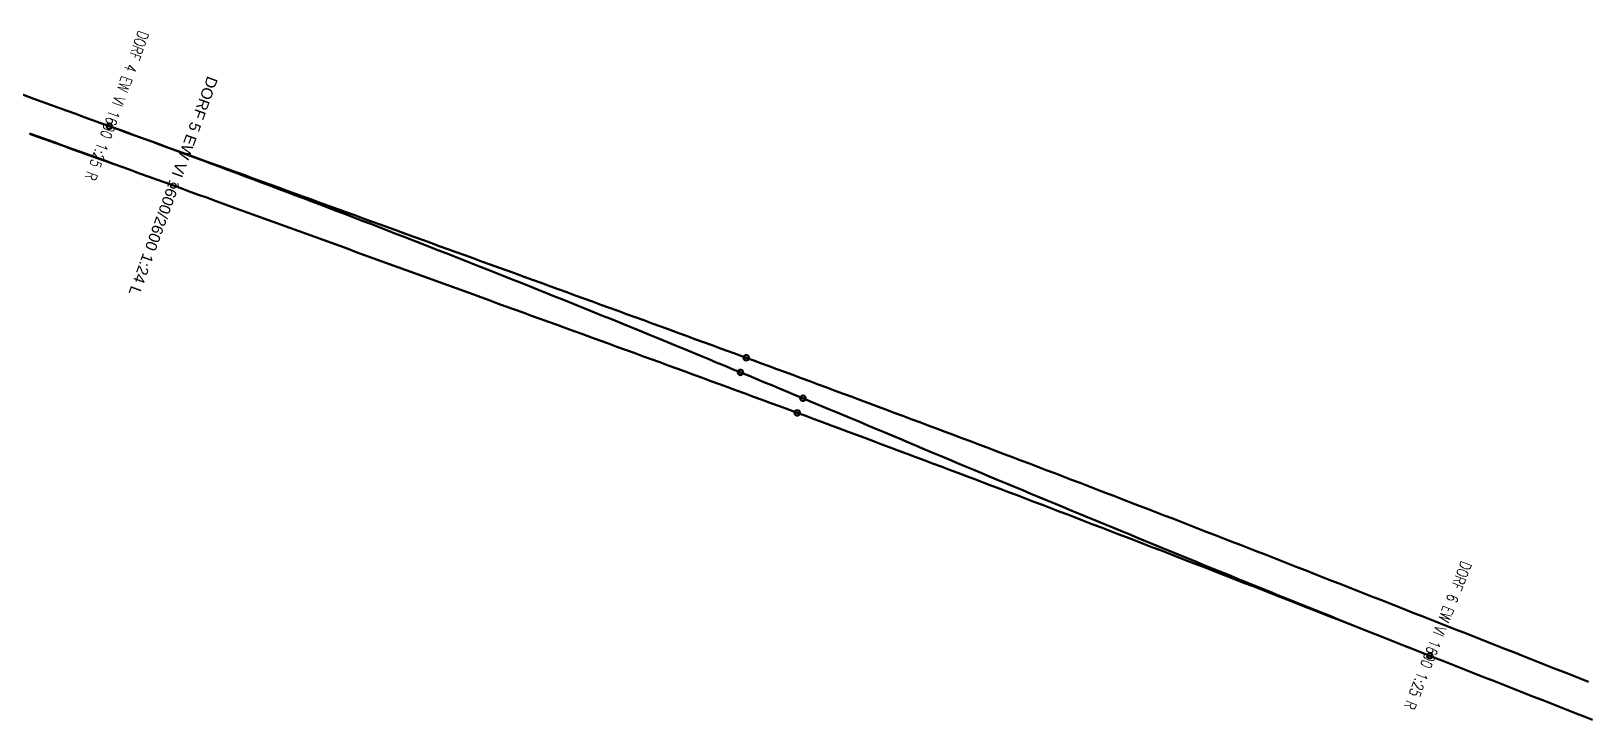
# Model space of a CAD drawing. Extents: x 2687065 to 2691361, y 1253360 to 1255888.
# Drawn here: x 2688279.5 to 2688453.4, y 1255337 to 1255414 of the extents above; entities that cross this region are included whole.
import ezdxf

# ---------------------------------------------------------------- set-up
doc = ezdxf.new("R2010")
doc.units = 0
doc.header["$MEASUREMENT"] = 0
for name, color, linetype in [('BS-TR-A-Gleisstrang-LinieGeometrie', 7, 'Continuous'), ('BS-TR-A-Weiche-Kurzbezeichnung', 7, 'Continuous'), ('BS-TR-A-Weiche-PunktGeometrie', 7, 'Continuous'), ('BS-TR-B-Gleisstrang-LinieGeometrie', 7, 'Continuous'), ('BS-TR-B-Weiche-Kurzbezeichnung', 7, 'Continuous'), ('BS-TR-B-Weiche-PunktGeometrie', 7, 'Continuous')]:
    doc.layers.add(name, color=color, linetype=linetype)
doc.styles.add('Style-Arial', font='arial.ttf')
doc.styles.add('SUPPRIME', font='simplex.shx', dxfattribs={"width": 0.75})

msp = doc.modelspace()

# ---------------------------------------------------------------- linework, layer by layer
at = {"layer": 'BS-TR-A-Gleisstrang-LinieGeometrie', "color": 2, "lineweight": 50, "true_color": 0xffff00}
for points in [[(2688271.35, 1255409.56, 449.27), (2688272.29, 1255409.22, 449.27), (2688273.23, 1255408.88, 449.28), (2688274.17, 1255408.54, 449.28), (2688275.11, 1255408.19, 449.28), (2688276.05, 1255407.85, 449.29), (2688276.99, 1255407.51, 449.29), (2688277.93, 1255407.17, 449.29), (2688278.87, 1255406.83, 449.3), (2688279.81, 1255406.49, 449.3), (2688280.75, 1255406.15, 449.3), (2688281.69, 1255405.8, 449.31), (2688282.63, 1255405.46, 449.31), (2688283.57, 1255405.12, 449.31), (2688284.51, 1255404.78, 449.32), (2688285.45, 1255404.44, 449.32), (2688286.39, 1255404.1, 449.32), (2688287.33, 1255403.75, 449.33), (2688288.27, 1255403.41, 449.33)], [(2688288.27, 1255403.41, 449.33), (2688289.22, 1255403.07, 449.33), (2688290.17, 1255402.73, 449.34), (2688291.11, 1255402.38, 449.34), (2688292.06, 1255402.04, 449.34), (2688293, 1255401.69, 449.34), (2688293.95, 1255401.35, 449.35), (2688294.89, 1255401.01, 449.35), (2688295.84, 1255400.66, 449.35), (2688296.78, 1255400.32, 449.36), (2688297.73, 1255399.98, 449.36), (2688298.68, 1255399.63, 449.36), (2688299.62, 1255399.29, 449.36), (2688300.57, 1255398.95, 449.36), (2688301.51, 1255398.6, 449.37), (2688302.46, 1255398.26, 449.37), (2688303.4, 1255397.92, 449.37), (2688304.35, 1255397.57, 449.37), (2688305.29, 1255397.23, 449.37), (2688306.24, 1255396.88, 449.38), (2688307.19, 1255396.54, 449.38), (2688308.13, 1255396.2, 449.38), (2688309.08, 1255395.85, 449.38), (2688310.02, 1255395.51, 449.38), (2688310.97, 1255395.17, 449.38), (2688311.91, 1255394.82, 449.38), (2688312.86, 1255394.48, 449.39), (2688313.81, 1255394.14, 449.39), (2688314.75, 1255393.79, 449.39), (2688315.7, 1255393.45, 449.39), (2688316.64, 1255393.1, 449.39), (2688317.59, 1255392.76, 449.39), (2688318.53, 1255392.42, 449.39), (2688319.48, 1255392.07, 449.39), (2688320.42, 1255391.73, 449.39), (2688321.37, 1255391.39, 449.4), (2688322.32, 1255391.04, 449.4), (2688323.26, 1255390.7, 449.4), (2688324.21, 1255390.36, 449.4), (2688325.15, 1255390.01, 449.4), (2688326.1, 1255389.67, 449.4), (2688327.04, 1255389.33, 449.41), (2688327.99, 1255388.98, 449.41), (2688328.93, 1255388.64, 449.41), (2688329.88, 1255388.29, 449.41), (2688330.83, 1255387.95, 449.42), (2688331.77, 1255387.61, 449.42), (2688332.72, 1255387.26, 449.42), (2688333.66, 1255386.92, 449.43), (2688333.66, 1255386.92, 449.43), (2688334.62, 1255386.57, 449.43), (2688335.57, 1255386.23, 449.43), (2688336.53, 1255385.88, 449.44), (2688337.49, 1255385.53, 449.44), (2688338.44, 1255385.18, 449.44), (2688339.4, 1255384.84, 449.45), (2688340.35, 1255384.49, 449.45), (2688341.31, 1255384.14, 449.46), (2688342.27, 1255383.79, 449.46), (2688343.22, 1255383.45, 449.47), (2688344.18, 1255383.1, 449.47), (2688345.13, 1255382.75, 449.47), (2688346.09, 1255382.4, 449.48), (2688347.04, 1255382.05, 449.48), (2688348, 1255381.7, 449.49), (2688348.95, 1255381.36, 449.49), (2688349.91, 1255381.01, 449.5), (2688350.86, 1255380.66, 449.51), (2688351.82, 1255380.31, 449.51), (2688352.78, 1255379.96, 449.52), (2688353.73, 1255379.61, 449.52), (2688354.69, 1255379.26, 449.53), (2688355.64, 1255378.91, 449.53), (2688356.6, 1255378.56, 449.54), (2688357.55, 1255378.21, 449.54), (2688358.5, 1255377.86, 449.55), (2688359.46, 1255377.51, 449.55)], [(2688288.27, 1255403.41, 449.33), (2688289.22, 1255403.07, 449.33), (2688290.16, 1255402.72, 449.34), (2688291.11, 1255402.38, 449.34), (2688292.05, 1255402.03, 449.34), (2688293, 1255401.69, 449.34), (2688293.94, 1255401.34, 449.35), (2688294.89, 1255400.99, 449.35), (2688295.83, 1255400.65, 449.35), (2688296.77, 1255400.3, 449.36), (2688297.72, 1255399.95, 449.36), (2688298.66, 1255399.6, 449.36), (2688299.6, 1255399.25, 449.36), (2688300.55, 1255398.9, 449.36), (2688301.49, 1255398.54, 449.37), (2688302.43, 1255398.19, 449.37), (2688303.37, 1255397.84, 449.37), (2688304.32, 1255397.49, 449.37), (2688305.26, 1255397.13, 449.37), (2688306.2, 1255396.78, 449.38), (2688307.14, 1255396.42, 449.38), (2688308.08, 1255396.07, 449.38), (2688309.02, 1255395.71, 449.38), (2688309.96, 1255395.35, 449.38), (2688310.9, 1255395, 449.38), (2688311.84, 1255394.64, 449.39), (2688312.78, 1255394.28, 449.39), (2688313.72, 1255393.92, 449.39), (2688314.66, 1255393.56, 449.39), (2688315.6, 1255393.2, 449.39), (2688316.54, 1255392.84, 449.39), (2688317.48, 1255392.48, 449.39), (2688318.42, 1255392.11, 449.39), (2688319.36, 1255391.75, 449.39), (2688320.29, 1255391.39, 449.39), (2688321.23, 1255391.02, 449.4), (2688322.17, 1255390.66, 449.4), (2688323.11, 1255390.29, 449.4), (2688324.04, 1255389.93, 449.4), (2688324.98, 1255389.56, 449.4), (2688325.92, 1255389.2, 449.41), (2688326.85, 1255388.83, 449.41), (2688327.79, 1255388.46, 449.41), (2688328.73, 1255388.09, 449.41), (2688329.66, 1255387.72, 449.41), (2688330.6, 1255387.35, 449.42), (2688331.53, 1255386.98, 449.42), (2688332.47, 1255386.61, 449.42), (2688333.4, 1255386.24, 449.43), (2688333.4, 1255386.24, 449.43), (2688334.31, 1255385.88, 449.43), (2688335.22, 1255385.51, 449.43), (2688336.13, 1255385.15, 449.43), (2688337.04, 1255384.79, 449.44), (2688337.95, 1255384.42, 449.44), (2688338.86, 1255384.06, 449.44), (2688339.77, 1255383.69, 449.45), (2688340.68, 1255383.32, 449.45), (2688341.59, 1255382.96, 449.45), (2688342.49, 1255382.59, 449.46), (2688343.4, 1255382.22, 449.46), (2688344.31, 1255381.85, 449.46), (2688345.22, 1255381.48, 449.47), (2688346.12, 1255381.11, 449.47), (2688347.03, 1255380.74, 449.47), (2688347.94, 1255380.37, 449.48), (2688347.94, 1255380.37, 449.48), (2688348.84, 1255379.99, 449.48), (2688349.75, 1255379.62, 449.48), (2688350.66, 1255379.25, 449.49), (2688351.57, 1255378.87, 449.49), (2688352.47, 1255378.5, 449.5), (2688353.38, 1255378.13, 449.5), (2688354.29, 1255377.75, 449.5), (2688355.19, 1255377.38, 449.51), (2688356.1, 1255377, 449.51), (2688357.01, 1255376.63, 449.51), (2688357.92, 1255376.25, 449.52), (2688358.82, 1255375.88, 449.52)], [(2688295.43, 1255396.77, 449.32), (2688296.36, 1255396.43, 449.32), (2688297.29, 1255396.09, 449.32), (2688298.22, 1255395.75, 449.32), (2688299.15, 1255395.42, 449.33), (2688300.08, 1255395.08, 449.33), (2688301.01, 1255394.74, 449.33), (2688301.94, 1255394.4, 449.33), (2688302.87, 1255394.07, 449.34), (2688303.8, 1255393.73, 449.34), (2688304.73, 1255393.39, 449.34), (2688305.65, 1255393.05, 449.34), (2688306.58, 1255392.72, 449.35), (2688307.51, 1255392.38, 449.35), (2688308.44, 1255392.04, 449.35), (2688309.37, 1255391.7, 449.35), (2688310.3, 1255391.37, 449.35), (2688311.23, 1255391.03, 449.36), (2688312.16, 1255390.69, 449.36), (2688313.09, 1255390.35, 449.36), (2688314.02, 1255390.02, 449.36), (2688314.95, 1255389.68, 449.37), (2688315.87, 1255389.34, 449.37), (2688316.8, 1255389, 449.37), (2688317.73, 1255388.66, 449.37), (2688318.66, 1255388.33, 449.38), (2688319.59, 1255387.99, 449.38), (2688320.52, 1255387.65, 449.38), (2688321.45, 1255387.31, 449.38), (2688322.38, 1255386.98, 449.39), (2688323.31, 1255386.64, 449.39), (2688324.24, 1255386.3, 449.39), (2688325.17, 1255385.96, 449.39), (2688326.1, 1255385.63, 449.39), (2688327.02, 1255385.29, 449.4), (2688327.95, 1255384.95, 449.4), (2688328.88, 1255384.61, 449.4), (2688329.81, 1255384.28, 449.4), (2688330.74, 1255383.94, 449.41), (2688331.67, 1255383.6, 449.41), (2688332.6, 1255383.26, 449.41), (2688332.6, 1255383.26, 449.41), (2688333.55, 1255382.92, 449.41), (2688334.51, 1255382.57, 449.42), (2688335.46, 1255382.22, 449.42), (2688336.42, 1255381.88, 449.42), (2688337.37, 1255381.53, 449.42), (2688338.33, 1255381.18, 449.43), (2688339.28, 1255380.83, 449.43), (2688340.24, 1255380.49, 449.43), (2688341.19, 1255380.14, 449.43), (2688342.15, 1255379.79, 449.44), (2688343.1, 1255379.44, 449.44), (2688344.06, 1255379.1, 449.44), (2688345.01, 1255378.75, 449.44), (2688345.97, 1255378.4, 449.45), (2688346.92, 1255378.05, 449.45), (2688347.88, 1255377.7, 449.45), (2688348.83, 1255377.36, 449.45), (2688349.79, 1255377.01, 449.46), (2688350.74, 1255376.66, 449.46), (2688351.69, 1255376.31, 449.46), (2688352.65, 1255375.96, 449.46), (2688353.6, 1255375.61, 449.47), (2688354.56, 1255375.26, 449.47), (2688355.51, 1255374.91, 449.47), (2688356.46, 1255374.56, 449.47), (2688357.42, 1255374.21, 449.47), (2688358.37, 1255373.86, 449.48), (2688359.33, 1255373.51, 449.48), (2688360.28, 1255373.16, 449.48), (2688361.23, 1255372.81, 449.48), (2688362.19, 1255372.45, 449.49), (2688362.19, 1255372.45, 449.49), (2688363.18, 1255372.09, 449.49), (2688364.17, 1255371.72, 449.49), (2688365.16, 1255371.35, 449.49)], [(2688359.46, 1255377.51, 449.55), (2688360.31, 1255377.19, 449.56), (2688361.16, 1255376.88, 449.56), (2688362.02, 1255376.57, 449.57), (2688362.87, 1255376.25, 449.57), (2688363.72, 1255375.94, 449.57), (2688363.72, 1255375.94, 449.57), (2688364.67, 1255375.59, 449.58), (2688365.61, 1255375.24, 449.58), (2688366.56, 1255374.89, 449.58), (2688367.5, 1255374.54, 449.59), (2688368.45, 1255374.19, 449.59), (2688369.4, 1255373.83, 449.59), (2688370.34, 1255373.48, 449.59), (2688371.29, 1255373.13, 449.59), (2688372.23, 1255372.78, 449.6), (2688373.18, 1255372.43, 449.6), (2688374.12, 1255372.07, 449.6), (2688375.07, 1255371.72, 449.6), (2688376.01, 1255371.37, 449.61), (2688376.96, 1255371.01, 449.61), (2688377.9, 1255370.66, 449.61), (2688378.85, 1255370.3, 449.61), (2688379.79, 1255369.95, 449.62), (2688380.74, 1255369.59, 449.62), (2688381.68, 1255369.24, 449.62), (2688382.63, 1255368.88, 449.62), (2688383.57, 1255368.53, 449.63), (2688384.51, 1255368.17, 449.63), (2688385.46, 1255367.81, 449.63), (2688386.4, 1255367.46, 449.63), (2688387.34, 1255367.1, 449.64), (2688388.29, 1255366.74, 449.64), (2688389.23, 1255366.38, 449.64), (2688390.17, 1255366.02, 449.64), (2688391.12, 1255365.67, 449.65), (2688392.06, 1255365.31, 449.65), (2688393, 1255364.95, 449.65), (2688393.95, 1255364.59, 449.65), (2688394.89, 1255364.23, 449.66), (2688395.83, 1255363.87, 449.66), (2688396.77, 1255363.51, 449.66), (2688397.72, 1255363.15, 449.66), (2688398.66, 1255362.78, 449.66), (2688399.6, 1255362.42, 449.67), (2688400.54, 1255362.06, 449.67), (2688401.48, 1255361.7, 449.67), (2688402.43, 1255361.34, 449.67), (2688403.37, 1255360.97, 449.67), (2688404.31, 1255360.61, 449.67), (2688405.25, 1255360.25, 449.68), (2688406.19, 1255359.88, 449.68), (2688407.13, 1255359.52, 449.68), (2688408.07, 1255359.15, 449.68), (2688409.01, 1255358.79, 449.68), (2688409.95, 1255358.42, 449.68), (2688409.95, 1255358.42, 449.68), (2688410.88, 1255358.06, 449.68), (2688411.81, 1255357.7, 449.68), (2688412.74, 1255357.34, 449.68), (2688413.67, 1255356.98, 449.68), (2688414.6, 1255356.62, 449.68), (2688415.53, 1255356.25, 449.68), (2688416.46, 1255355.89, 449.68), (2688417.39, 1255355.53, 449.68), (2688418.32, 1255355.16, 449.68), (2688419.25, 1255354.8, 449.68), (2688420.18, 1255354.44, 449.69), (2688421.11, 1255354.07, 449.69), (2688422.03, 1255353.71, 449.69), (2688422.96, 1255353.35, 449.69), (2688423.89, 1255352.98, 449.69), (2688424.82, 1255352.62, 449.69), (2688425.75, 1255352.25, 449.69), (2688426.68, 1255351.89, 449.69), (2688427.6, 1255351.52, 449.69), (2688428.53, 1255351.16, 449.69), (2688429.46, 1255350.79, 449.69), (2688430.39, 1255350.43, 449.69), (2688431.32, 1255350.06, 449.69), (2688432.25, 1255349.69, 449.69), (2688433.17, 1255349.33, 449.69), (2688434.1, 1255348.96, 449.69), (2688435.03, 1255348.6, 449.69), (2688435.96, 1255348.23, 449.69), (2688436.89, 1255347.87, 449.69), (2688437.81, 1255347.5, 449.69), (2688438.74, 1255347.13, 449.69), (2688438.74, 1255347.13, 449.69), (2688439.67, 1255346.77, 449.69), (2688440.6, 1255346.4, 449.69), (2688441.53, 1255346.04, 449.69), (2688442.46, 1255345.67, 449.69), (2688443.39, 1255345.3, 449.69), (2688444.32, 1255344.94, 449.69), (2688445.25, 1255344.57, 449.69), (2688446.17, 1255344.21, 449.69), (2688447.1, 1255343.84, 449.69), (2688448.03, 1255343.47, 449.69), (2688448.96, 1255343.11, 449.69), (2688449.89, 1255342.74, 449.69), (2688450.82, 1255342.37, 449.69), (2688451.75, 1255342.01, 449.69), (2688452.68, 1255341.64, 449.69), (2688453.61, 1255341.28, 449.69)], [(2688358.82, 1255375.88, 449.52), (2688359.7, 1255375.52, 449.52), (2688360.57, 1255375.16, 449.52), (2688361.44, 1255374.79, 449.53), (2688362.31, 1255374.43, 449.53), (2688363.18, 1255374.07, 449.53), (2688364.06, 1255373.71, 449.53), (2688364.93, 1255373.34, 449.53), (2688365.8, 1255372.98, 449.54)], [(2688435.87, 1255344.18, 449.68), (2688434.93, 1255344.55, 449.67), (2688433.99, 1255344.93, 449.67), (2688433.05, 1255345.3, 449.67), (2688432.11, 1255345.67, 449.67), (2688431.17, 1255346.04, 449.67), (2688430.23, 1255346.42, 449.66), (2688429.29, 1255346.79, 449.66), (2688428.35, 1255347.17, 449.66), (2688427.41, 1255347.54, 449.66), (2688426.47, 1255347.92, 449.65), (2688425.54, 1255348.29, 449.65), (2688424.6, 1255348.67, 449.65), (2688423.66, 1255349.05, 449.65), (2688422.72, 1255349.42, 449.64), (2688421.78, 1255349.8, 449.64), (2688420.85, 1255350.18, 449.64), (2688419.91, 1255350.56, 449.64), (2688418.97, 1255350.94, 449.64), (2688418.03, 1255351.32, 449.63), (2688417.1, 1255351.7, 449.63), (2688416.16, 1255352.08, 449.63), (2688415.22, 1255352.46, 449.63), (2688414.29, 1255352.84, 449.63), (2688413.35, 1255353.22, 449.62), (2688412.41, 1255353.6, 449.62), (2688411.48, 1255353.99, 449.62), (2688410.54, 1255354.37, 449.62), (2688409.61, 1255354.75, 449.62), (2688408.67, 1255355.14, 449.61), (2688408.67, 1255355.14, 449.61), (2688407.75, 1255355.51, 449.61), (2688406.84, 1255355.89, 449.61), (2688405.92, 1255356.26, 449.61), (2688405.01, 1255356.64, 449.61), (2688404.09, 1255357.01, 449.6), (2688403.18, 1255357.39, 449.6), (2688402.26, 1255357.77, 449.6), (2688401.34, 1255358.14, 449.6), (2688400.43, 1255358.52, 449.6), (2688399.51, 1255358.9, 449.59), (2688398.6, 1255359.28, 449.59), (2688397.68, 1255359.66, 449.59), (2688396.77, 1255360.03, 449.59), (2688395.85, 1255360.41, 449.59), (2688394.94, 1255360.79, 449.59), (2688394.03, 1255361.17, 449.58), (2688393.11, 1255361.55, 449.58), (2688392.2, 1255361.93, 449.58), (2688391.28, 1255362.31, 449.58), (2688390.37, 1255362.69, 449.58), (2688389.45, 1255363.07, 449.58), (2688388.54, 1255363.45, 449.57), (2688387.63, 1255363.83, 449.57), (2688386.71, 1255364.21, 449.57), (2688385.8, 1255364.6, 449.57), (2688384.89, 1255364.98, 449.57), (2688383.97, 1255365.36, 449.57), (2688383.06, 1255365.74, 449.56), (2688382.15, 1255366.13, 449.56), (2688381.23, 1255366.51, 449.56), (2688380.32, 1255366.89, 449.56), (2688379.41, 1255367.27, 449.56), (2688378.5, 1255367.66, 449.56), (2688377.58, 1255368.04, 449.55), (2688376.67, 1255368.43, 449.55), (2688376.67, 1255368.43, 449.55), (2688375.77, 1255368.81, 449.55), (2688374.86, 1255369.19, 449.55), (2688373.96, 1255369.57, 449.55), (2688373.05, 1255369.95, 449.55), (2688372.14, 1255370.33, 449.55), (2688371.24, 1255370.71, 449.54), (2688370.33, 1255371.09, 449.54), (2688369.43, 1255371.47, 449.54), (2688368.52, 1255371.85, 449.54), (2688367.61, 1255372.22, 449.54), (2688366.71, 1255372.6, 449.54), (2688365.8, 1255372.98, 449.54)], [(2688365.16, 1255371.35, 449.49), (2688366.11, 1255371, 449.5), (2688367.05, 1255370.65, 449.5), (2688368, 1255370.3, 449.5), (2688368.95, 1255369.95, 449.5), (2688369.89, 1255369.6, 449.51), (2688370.84, 1255369.24, 449.51), (2688371.78, 1255368.89, 449.51), (2688372.73, 1255368.54, 449.51), (2688373.67, 1255368.18, 449.52), (2688374.62, 1255367.83, 449.52), (2688375.56, 1255367.48, 449.52), (2688376.51, 1255367.12, 449.52), (2688377.45, 1255366.77, 449.53), (2688378.4, 1255366.41, 449.53), (2688379.34, 1255366.06, 449.53), (2688380.29, 1255365.7, 449.53), (2688381.23, 1255365.35, 449.54), (2688382.18, 1255364.99, 449.54), (2688383.12, 1255364.63, 449.54), (2688384.07, 1255364.28, 449.54), (2688385.01, 1255363.92, 449.55), (2688385.95, 1255363.56, 449.55), (2688386.9, 1255363.2, 449.55), (2688387.84, 1255362.85, 449.55), (2688388.78, 1255362.49, 449.56), (2688389.73, 1255362.13, 449.56), (2688390.67, 1255361.77, 449.56), (2688391.61, 1255361.41, 449.56), (2688392.56, 1255361.05, 449.56), (2688393.5, 1255360.69, 449.57), (2688394.44, 1255360.33, 449.57), (2688395.39, 1255359.97, 449.57), (2688396.33, 1255359.61, 449.57), (2688397.27, 1255359.25, 449.58), (2688398.21, 1255358.88, 449.58), (2688399.16, 1255358.52, 449.58), (2688400.1, 1255358.16, 449.58), (2688401.04, 1255357.8, 449.59), (2688401.98, 1255357.43, 449.59), (2688402.92, 1255357.07, 449.59), (2688403.87, 1255356.71, 449.59), (2688404.81, 1255356.34, 449.6), (2688405.75, 1255355.98, 449.6), (2688406.69, 1255355.62, 449.6), (2688407.63, 1255355.25, 449.6), (2688408.57, 1255354.89, 449.61), (2688408.57, 1255354.89, 449.61), (2688409.51, 1255354.52, 449.61), (2688410.46, 1255354.15, 449.61), (2688411.4, 1255353.79, 449.61), (2688412.34, 1255353.42, 449.62), (2688413.28, 1255353.05, 449.62), (2688414.22, 1255352.68, 449.62), (2688415.17, 1255352.32, 449.62), (2688416.11, 1255351.95, 449.63), (2688417.05, 1255351.58, 449.63), (2688417.99, 1255351.21, 449.63), (2688418.93, 1255350.84, 449.63), (2688419.87, 1255350.47, 449.64), (2688420.82, 1255350.11, 449.64), (2688421.76, 1255349.74, 449.64), (2688422.7, 1255349.37, 449.64), (2688423.64, 1255349, 449.64), (2688424.58, 1255348.63, 449.65), (2688425.52, 1255348.26, 449.65), (2688426.46, 1255347.89, 449.65), (2688427.4, 1255347.52, 449.65), (2688428.34, 1255347.15, 449.66), (2688429.29, 1255346.78, 449.66), (2688430.23, 1255346.41, 449.66), (2688431.17, 1255346.04, 449.66), (2688432.11, 1255345.67, 449.67), (2688433.05, 1255345.29, 449.67), (2688433.99, 1255344.92, 449.67), (2688434.93, 1255344.55, 449.67), (2688435.87, 1255344.18, 449.68)], [(2688435.87, 1255344.18, 449.68), (2688436.6, 1255343.89, 449.68), (2688437.34, 1255343.6, 449.68), (2688437.34, 1255343.6, 449.68), (2688438.27, 1255343.24, 449.68), (2688439.2, 1255342.87, 449.69), (2688440.13, 1255342.5, 449.69), (2688441.06, 1255342.14, 449.69), (2688441.98, 1255341.77, 449.69), (2688442.91, 1255341.41, 449.69), (2688443.84, 1255341.04, 449.7), (2688444.77, 1255340.67, 449.7), (2688445.7, 1255340.31, 449.7), (2688446.63, 1255339.94, 449.7), (2688447.56, 1255339.57, 449.71), (2688448.49, 1255339.21, 449.71), (2688449.42, 1255338.84, 449.71), (2688450.35, 1255338.48, 449.71), (2688451.28, 1255338.11, 449.72), (2688452.21, 1255337.74, 449.72), (2688453.14, 1255337.38, 449.72), (2688454.07, 1255337.01, 449.72)]]:
    msp.add_polyline3d(points, dxfattribs=at)
at = {"layer": 'BS-TR-A-Weiche-PunktGeometrie', "color": 2, "lineweight": 50, "true_color": 0xffff00}
for centre in [(2688288.27, 1255403.41, 449.33), (2688359.46, 1255377.51, 449.55), (2688358.82, 1255375.88, 449.52), (2688365.8, 1255372.98, 449.54), (2688365.16, 1255371.35, 449.49), (2688435.87, 1255344.18, 449.68)]:
    msp.add_circle(centre, 0.3, dxfattribs=at)
at = {"layer": 'BS-TR-B-Gleisstrang-LinieGeometrie', "color": 18, "lineweight": 50, "true_color": 0x000000}
for points in [[(2688295.43, 1255396.77, 449.32), (2688294.49, 1255397.11, 449.31), (2688293.54, 1255397.45, 449.31), (2688292.6, 1255397.8, 449.31), (2688291.65, 1255398.14, 449.31), (2688290.71, 1255398.48, 449.3), (2688289.76, 1255398.82, 449.3), (2688288.81, 1255399.16, 449.3), (2688287.87, 1255399.5, 449.3), (2688286.92, 1255399.84, 449.29), (2688285.97, 1255400.18, 449.29), (2688285.03, 1255400.52, 449.29), (2688284.08, 1255400.86, 449.29), (2688283.13, 1255401.2, 449.28), (2688282.18, 1255401.54, 449.28), (2688281.24, 1255401.88, 449.28), (2688280.29, 1255402.21, 449.28), (2688279.34, 1255402.55, 449.27)], [(2688279.36, 1255402.61, 449.28), (2688280.31, 1255402.26, 449.28), (2688281.25, 1255401.92, 449.28), (2688282.2, 1255401.58, 449.28), (2688283.14, 1255401.23, 449.29), (2688284.09, 1255400.89, 449.29), (2688285.03, 1255400.55, 449.29), (2688285.98, 1255400.2, 449.29), (2688286.92, 1255399.86, 449.29), (2688287.87, 1255399.52, 449.3), (2688288.82, 1255399.17, 449.3), (2688289.76, 1255398.83, 449.3), (2688290.71, 1255398.49, 449.3), (2688291.65, 1255398.14, 449.31), (2688292.6, 1255397.8, 449.31), (2688293.54, 1255397.45, 449.31), (2688294.49, 1255397.11, 449.31), (2688295.43, 1255396.77, 449.32)]]:
    msp.add_polyline3d(points, dxfattribs=at)
at = {"layer": 'BS-TR-B-Weiche-PunktGeometrie', "color": 18, "lineweight": 25, "true_color": 0x000000}
msp.add_circle((2688295.43, 1255396.77, 449.32), 0.3, dxfattribs=at)

# ---------------------------------------------------------------- texts
at = {"layer": 'BS-TR-A-Weiche-Kurzbezeichnung', "color": 2, "lineweight": 50, "true_color": 0xffff00, "style": 'SUPPRIME', "width": 0.75}
for s, rotation, p in [('DORF 4 EW VI 1600 1:25 R', 250.0307, (2688291.53, 1255414.2, 449.33)), ('DORF 6 EW VI 1600 1:25 R', 248.4883, (2688439.41, 1255354.88, 449.68))]:
    msp.add_text(s, height=1.25, rotation=rotation, dxfattribs=at).set_placement(p)
at = {"layer": 'BS-TR-B-Weiche-Kurzbezeichnung', "color": 18, "lineweight": 50, "true_color": 0x000000, "style": 'Style-Arial'}
msp.add_text('DORF 5 EW VI 1600/2600 1:24 L', height=1.25, rotation=250.0306, dxfattribs=at).set_placement((2688299.25, 1255409.1, 449.32))

doc.saveas('drawing.dxf')
